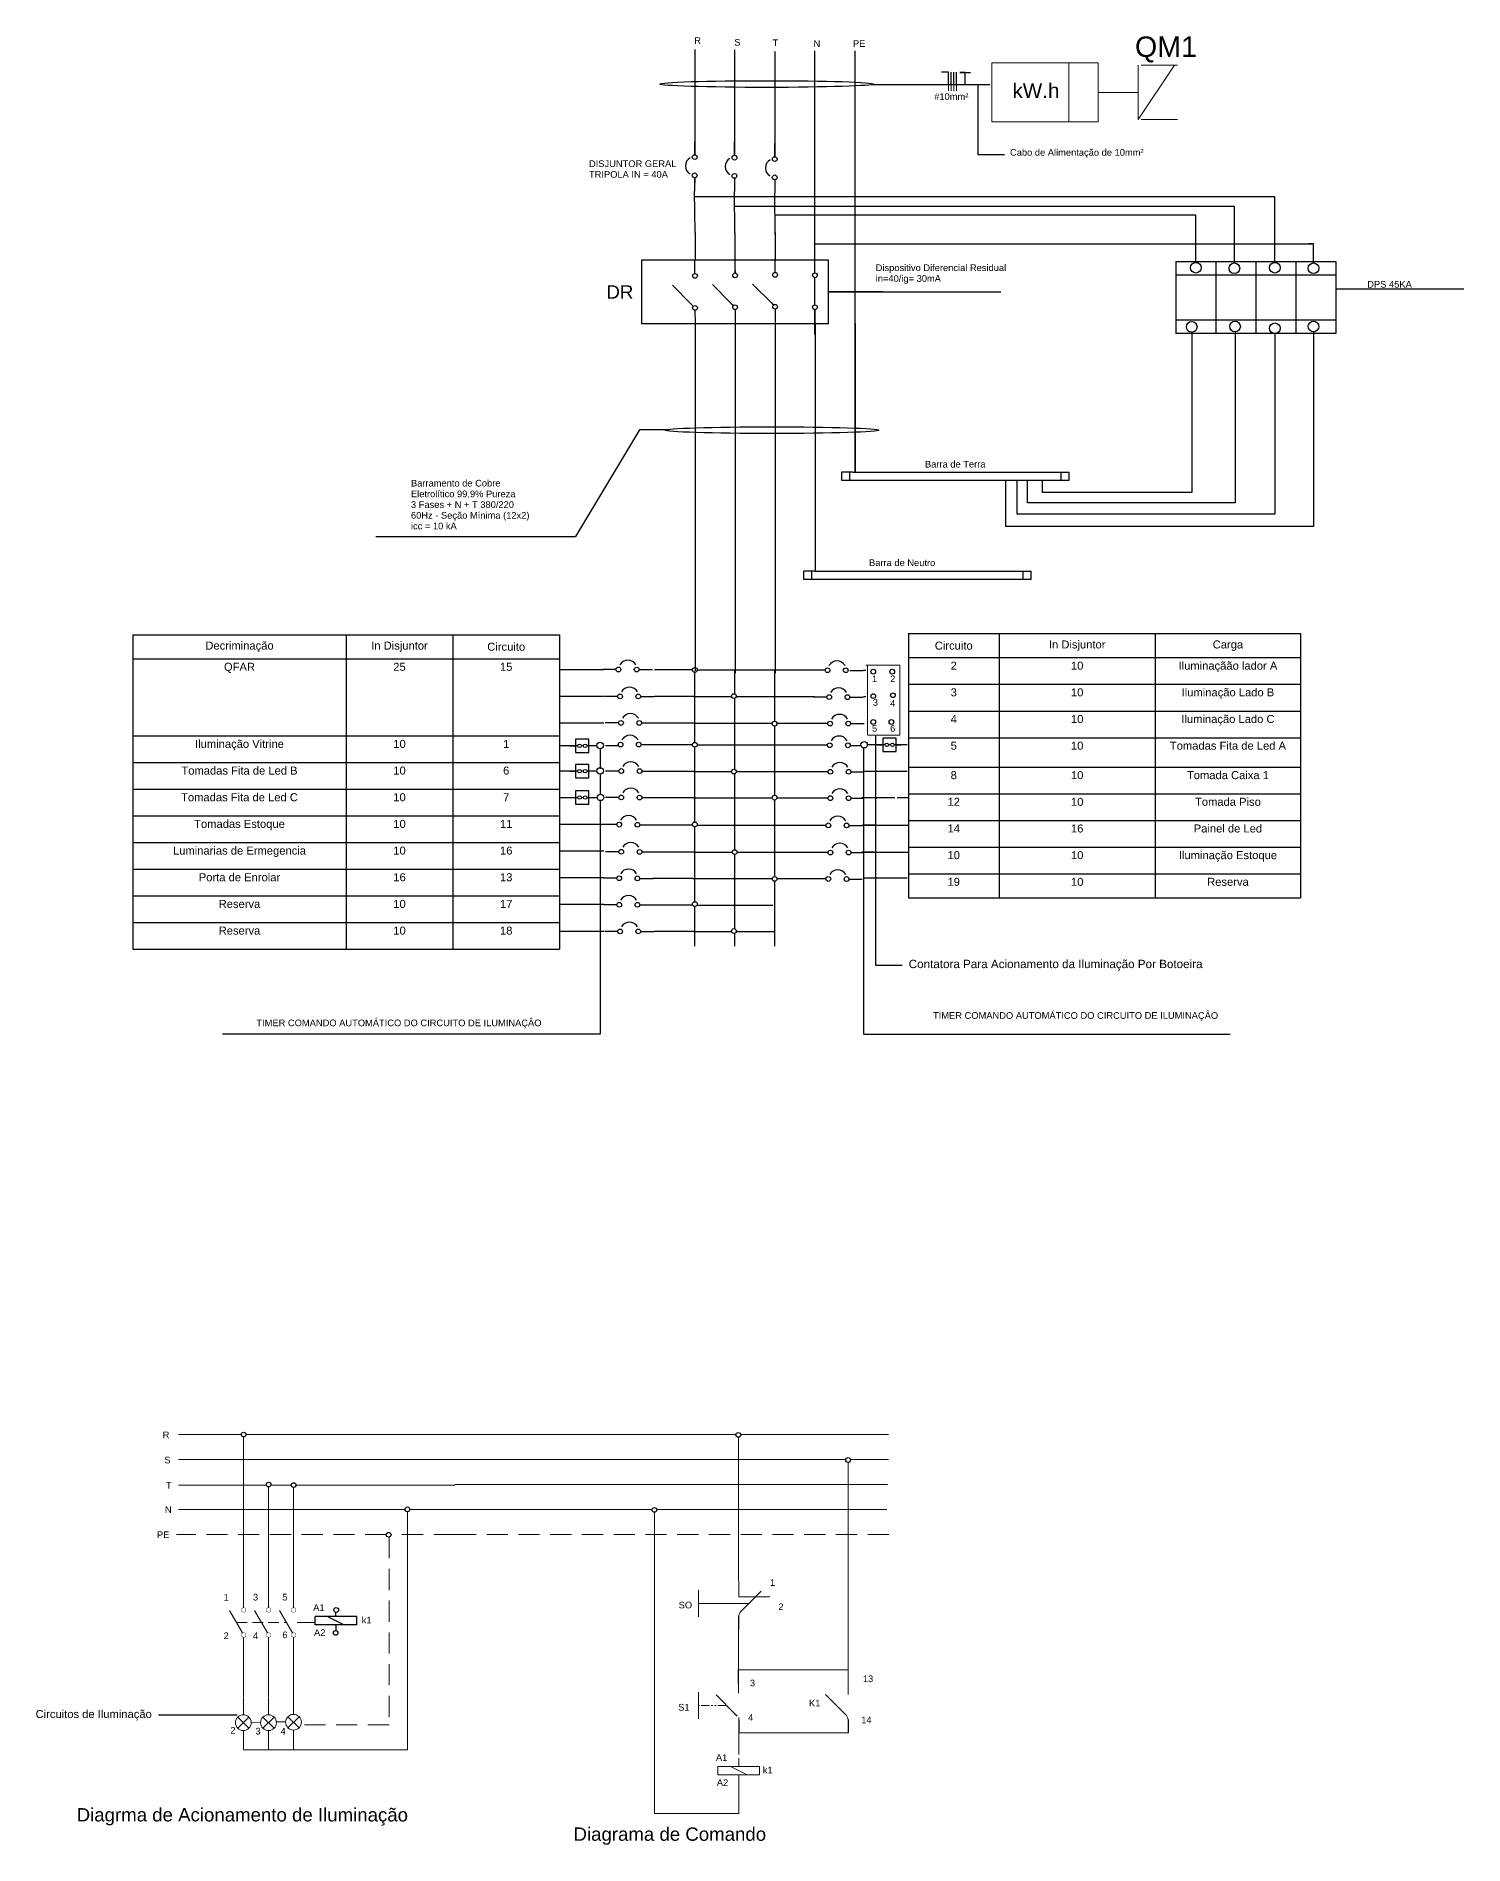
# Model space of a CAD drawing. Header units: millimetres. Extents: x -26 to 31631, y -22 to 25796.
# Drawn here: x 15776 to 16204, y 12632 to 13174 of the extents above; entities that cross this region are included whole.
import ezdxf
from ezdxf import colors
from ezdxf.entities.mleader import LeaderData, LeaderLine
from ezdxf.enums import TextEntityAlignment as Align
from ezdxf.math import Vec2, Vec3

# ---------------------------------------------------------------- set-up
doc = ezdxf.new("R2010")
doc.units = ezdxf.units.MM
doc.linetypes.add('PHANTOMX2', pattern=[5, 2.5, -0.5, 0.5, -0.5, 0.5, -0.5])
doc.linetypes.add('TRATTEGGIATA2', pattern=[9.525, 6.35, -3.175])
for name, color, linetype, lineweight in [('DI-Linhas do diagrama', 251, 'Continuous', 20), ('DI-Textos do diagrama', 7, 'Continuous', 20), ('DI-Textos do quadro', 7, 'Continuous', 20), ('Fases', 7, 'Continuous', 5)]:
    doc.layers.add(name, color=color, linetype=linetype, lineweight=lineweight)
doc.layers.add('P', color=1, linetype='Continuous')
doc.layers.add('TEXTO_CIRCUITO', color=7, linetype='Continuous')
doc.styles.add('ARIAL', font='arial.ttf')
doc.styles.add('PROJ-SPC-SV-EP-002-PL-FP1-R02_1$0$Standard', font='arial.ttf')
doc.styles.get("Standard").update_dxf_attribs({"font": 'arial.ttf', "height": 1})
doc.linetypes.add('PROJ-SPC-SV-EP-002-PL-FP1-R02_1$0${ -E- }', pattern='A,4,-0.75,["E",PROJ-SPC-SV-EP-002-PL-FP1-R02_1$0$Standard,S=0.15,R=0,X=-0.05,Y=-0.07],-0.75', length=5.5)

# ---------------------------------------------------------------- blocks, each defined once
blk = doc.blocks.new('*T71')
at = {"layer": 'P', "color": 0, "linetype": 'ByBlock', "lineweight": -2, "transparency": 16777216}
for p, q in [((0, 0), (117.65, 0)), ((0, 0), (0, -79.24)), ((27.2, 0), (27.2, -79.24)), ((74.05, 0), (74.05, -79.24)), ((117.65, 0), (117.65, -79.24)), ((0, -7.2), (117.65, -7.2)), ((0, -15.2), (117.65, -15.2)), ((0, -23.2), (117.65, -23.2)), ((0, -31.2), (117.65, -31.2)), ((0, -40.04), (117.65, -40.04)), ((0, -48.04), (117.65, -48.04)), ((0, -56.04), (117.65, -56.04)), ((0, -64.04), (117.65, -64.04)), ((0, -72.04), (117.65, -72.04)), ((0, -79.24), (117.65, -79.24))]:
    blk.add_line(p, q, dxfattribs=at)
at = {"layer": 'P', "color": 0, "transparency": 16777216, "char_height": 2.4}
for s, insert, width, attachment_point in [('Circuito', (13.6, -3.6), 24.8017, 5), ('In Disjuntor', (50.63, -3.6), 44.4517, 5), ('Carga', (95.85, -3.6), 41.192, 5), ('2', (13.6, -8.4), 24.8017, 2), ('10', (50.63, -8.4), 44.4517, 2), ('Iluminaçãão lador A', (95.85, -8.4), 41.192, 2), ('Iluminação Lado B^J', (95.85, -16.4), 41.192, 2), ('3', (13.6, -16.4), 24.8017, 2), ('10', (50.63, -16.4), 44.4517, 2), ('4', (13.6, -24.4), 24.8017, 2), ('10', (50.63, -24.4), 44.4517, 2), ('Iluminação Lado C^J', (95.85, -24.4), 41.192, 2), ('5', (13.6, -32.4), 24.8017, 2), ('10', (50.63, -32.4), 44.4517, 2), ('Tomadas Fita de Led A^J', (95.85, -32.4), 41.192, 2), ('8', (13.6, -41.24), 24.8017, 2), ('10', (50.63, -41.24), 44.4517, 2), ('Tomada Caixa 1^J', (95.85, -41.24), 41.192, 2), ('12', (13.6, -49.24), 24.8017, 2), ('10', (50.63, -49.24), 44.4517, 2), ('Tomada Piso^J', (95.85, -49.24), 41.192, 2), ('14', (13.6, -57.24), 24.8017, 2), ('16', (50.63, -57.24), 44.4517, 2), ('Painel de Led^J', (95.85, -57.24), 41.192, 2), ('10', (13.6, -65.24), 24.8017, 2), ('10', (50.63, -65.24), 44.4517, 2), ('Iluminação Estoque', (95.85, -65.24), 41.192, 2), ('19', (13.6, -73.24), 24.8017, 2), ('10', (50.63, -73.24), 44.4517, 2), ('Reserva^J', (95.85, -73.24), 41.192, 2)]:
    blk.add_mtext(s, dxfattribs=dict(at, insert=insert, width=width, attachment_point=attachment_point))
blk = doc.blocks.new('*T72')
at = {"layer": 'P', "color": 0, "linetype": 'ByBlock', "lineweight": -2, "transparency": 16777216}
for p, q in [((0, 0), (128, 0)), ((0, 0), (0, -94.33)), ((64, 0), (64, -94.33)), ((96, 0), (96, -94.33)), ((128, 0), (128, -94.33)), ((0, -7.2), (128, -7.2)), ((0, -30.33), (128, -30.33)), ((0, -38.33), (128, -38.33)), ((0, -46.33), (128, -46.33)), ((0, -54.33), (128, -54.33)), ((0, -62.33), (128, -62.33)), ((0, -70.33), (128, -70.33)), ((0, -78.33), (128, -78.33)), ((0, -86.33), (128, -86.33)), ((0, -94.33), (128, -94.33))]:
    blk.add_line(p, q, dxfattribs=at)
at = {"layer": 'P', "color": 0, "transparency": 16777216, "char_height": 2.4}
for s, insert, width, attachment_point in [('Decriminação', (32, -3.6), 61.6, 5), ('In Disjuntor', (80, -3.6), 29.6, 5), ('Circuito', (112, -3.6), 29.6, 5), ('QFAR', (32, -8.4), 61.6, 2), ('25', (80, -8.4), 29.6, 2), ('15', (112, -8.4), 29.6, 2), ('Iluminação Vitrine', (32, -31.53), 61.6, 2), ('10', (80, -31.53), 29.6, 2), ('1', (112, -31.53), 29.6, 2), ('Tomadas Fita de Led B^J', (32, -39.53), 61.6, 2), ('10', (80, -39.53), 29.6, 2), ('6', (112, -39.53), 29.6, 2), ('Tomadas Fita de Led C^J', (32, -47.53), 61.6, 2), ('10', (80, -47.53), 29.6, 2), ('7', (112, -47.53), 29.6, 2), ('Tomadas Estoque^J', (32, -55.53), 61.6, 2), ('10', (80, -55.53), 29.6, 2), ('11', (112, -55.53), 29.6, 2), ('Luminarias de Ermegencia ^J', (32, -63.53), 61.6, 2), ('10', (80, -63.53), 29.6, 2), ('16', (112, -63.53), 29.6, 2), ('Porta de Enrolar^J', (32, -71.53), 61.6, 2), ('16', (80, -71.53), 29.6, 2), ('13', (112, -71.53), 29.6, 2), ('Reserva^J', (32, -79.53), 61.6, 2), ('10', (80, -79.53), 29.6, 2), ('17', (112, -79.53), 29.6, 2), ('Reserva ', (32, -87.53), 61.6, 2), ('10', (80, -87.53), 29.6, 2), ('18', (112, -87.53), 29.6, 2)]:
    blk.add_mtext(s, dxfattribs=dict(at, insert=insert, width=width, attachment_point=attachment_point))
blk = doc.blocks.new('_None')
blk = doc.blocks.new('contattore')
at = {"color": 7}
for p, q in [((42, 33.8), (42, 54.9)), ((57, 33.8), (57, 54.9)), ((72, 33.8), (72, 54.9)), ((41.4, 18.6), (33.5, 32.1)), ((56.4, 18.6), (48.5, 32.1)), ((71.4, 18.6), (63.5, 32.1)), ((42, 16), (42, -5.1)), ((57, 16), (57, -5.1)), ((72, 16), (72, -5.1))]:
    blk.add_line(p, q, dxfattribs=at)
at = {"color": 7, "linetype": 'TRATTEGGIATA2'}
blk.add_line((37.8, 24.8), (67.8, 24.8), dxfattribs=at)
at = {"color": 7, "const_width": 0.25}
for points in [[(40.7, 32.4, 1), (43.4, 32.4, 1)], [(55.7, 32.4, 1), (58.4, 32.4, 1)], [(70.7, 32.4, 1), (73.4, 32.4, 1)], [(40.7, 17.4, 1), (43.4, 17.4, 1)], [(55.7, 17.4, 1), (58.4, 17.4, 1)], [(70.7, 17.4, 1), (73.4, 17.4, 1)]]:
    blk.add_lwpolyline(points, format="xyb", close=True, dxfattribs=at)
at = {"color": 6, "flags": 4}
for tag, p in [('MORSETTO2', (35.8, 12.8)), ('MORSETTO4', (50.8, 12.8)), ('MORSETTO6', (65.8, 12.8))]:
    blk.add_attdef(tag, text='', height=3.54, dxfattribs=at).set_placement(p, align=Align.MIDDLE_LEFT)
for tag, p in [('FILO2', (46.7, -6.4)), ('FILO4', (61.5, -6.7)), ('FILO6', (76, -7.3))]:
    blk.add_attdef(tag, text='', height=3.54, rotation=90, dxfattribs=at).set_placement(p, align=Align.MIDDLE_LEFT)
blk = doc.blocks.new('Lampada')
for p, q in [((-17, 17.1), (-17, 37.7)), ((-17, -22.3), (-17, -1.8))]:
    blk.add_line(p, q)
at = {"color": 6}
for p, q in [((-10.3, 14.3), (-23.7, 1)), ((-23.7, 14.3), (-10.3, 1))]:
    blk.add_line(p, q, dxfattribs=at)
at = {"color": 7}
blk.add_circle((-17, 7.7), 9.44, dxfattribs=at)
at = {"color": 6, "flags": 4}
blk.add_attdef('1', text='', height=3.54, dxfattribs=at).set_placement((-21.4, 21.7), align=Align.MIDDLE_RIGHT)
blk = doc.blocks.new('DIN A4 ELETTRICO')
at = {"color": 7}
for p, q in [((202.9, 288), (202.9, 308)), ((177.9, 268), (177.9, 288)), ((227.9, 288), (177.9, 288)), ((227.9, 268), (227.9, 288)), ((227.9, 268), (177.9, 268)), ((202.9, 268), (202.9, 248))]:
    blk.add_line(p, q, dxfattribs=at)
at = {"color": 6}
blk.add_line((192.9, 288), (212.9, 268), dxfattribs=at)

msp = doc.modelspace()

# ---------------------------------------------------------------- linework, layer by layer
at = {"lineweight": 5}
for p, q in [((16024.98, 12985.59), (16035.14, 12985.59)), ((16025.45, 12985.59), (16025.45, 12967.18)), ((16035.14, 12985.59), (16035.14, 12967.18)), ((16025.45, 12964.58), (16025.45, 12967.18)), ((16035.14, 12964.58), (16035.14, 12967.18)), ((16025.69, 12964.58), (16035.14, 12964.58)), ((15837.59, 12754.74), (15818.8, 12754.74)), ((15838.31, 12753.85), (15838.3, 12754.04)), ((15838.31, 12713.38), (15838.31, 12753.85)), ((15901.69, 12754.74), (15839.01, 12754.74)), ((15986, 12754.74), (15985.76, 12754.74)), ((15986.7, 12715.68), (15986.7, 12753.95)), ((16018.69, 12754.74), (15987.41, 12754.74)), ((16018.69, 12754.74), (16031.74, 12754.74)), ((15901.69, 12747.27), (15818.8, 12747.27)), ((15901.69, 12747.24), (16018.4, 12747.24)), ((16018.4, 12747.24), (16018.93, 12747.24)), ((16019.63, 12715.68), (16019.63, 12746.41)), ((16020.33, 12747.24), (16031.74, 12747.24)), ((15845.11, 12739.61), (15818.8, 12739.61)), ((15845.81, 12713.38), (15845.81, 12739.03)), ((15852.6, 12739.61), (15846.51, 12739.61)), ((15901.69, 12739.61), (15854.02, 12739.61)), ((15901.69, 12739.74), (16031.44, 12739.74)), ((15853.31, 12713.38), (15853.31, 12738.9)), ((15886.73, 12732.27), (15818.8, 12732.27)), ((15887.47, 12660.2), (15887.44, 12731.61)), ((15901.69, 12732.27), (15888.15, 12732.27)), ((15901.69, 12732.24), (15960.8, 12732.24)), ((15961.54, 12641.07), (15961.54, 12731.44)), ((15962.21, 12732.24), (16031.22, 12732.24)), ((15860.81, 12660.2), (15887.47, 12660.2)), ((15887.47, 12660.2), (15887.47, 12660.2)), ((15986.84, 12650.81), (15986.84, 12641.07)), ((15970.5, 12641.07), (15961.54, 12641.07)), ((15986.84, 12641.07), (15970.5, 12641.07))]:
    msp.add_line(p, q, dxfattribs=at)
at = {"color": 0, "lineweight": 5}
for p, q in [((15901.69, 12754.74), (15985.76, 12754.74)), ((15986.7, 12715.68), (15986.8, 12706.04)), ((16019.63, 12684.22), (16019.63, 12715.68))]:
    msp.add_line(p, q, dxfattribs=at)
at = {"linetype": 'TRATTEGGIATA2', "lineweight": 5}
for p, q in [((15881.1, 12724.74), (15818.16, 12724.74)), ((15881.94, 12723.98), (15881.94, 12667.67)), ((15901.69, 12724.74), (15882.52, 12724.74)), ((15901.69, 12724.74), (16032.1, 12724.74)), ((15859.9, 12698.39), (15854.32, 12698.39)), ((15881.94, 12667.67), (15855.84, 12667.67))]:
    msp.add_line(p, q, dxfattribs=at)
at = {"color": 7}
for p, q in [((15866.01, 12700.13), (15866.01, 12701.44)), ((15859.76, 12697.63), (15859.76, 12700.13)), ((15872.26, 12700.13), (15859.76, 12700.13)), ((15872.26, 12697.63), (15859.76, 12697.63)), ((15866.01, 12697.63), (15866.01, 12695.93)), ((15872.26, 12697.63), (15872.26, 12700.13))]:
    msp.add_line(p, q, dxfattribs=at)
at = {"color": 6}
msp.add_line((15863.51, 12700.13), (15868.51, 12697.63), dxfattribs=at)
at = {"layer": 'DI-Linhas do diagrama', "linetype": 'Continuous'}
for p, q in [((16085.79, 13148.53), (16085.79, 13166.23)), ((16106.65, 13149.2), (16106.65, 13165.56)), ((16106.65, 13149.2), (16117.55, 13165.56)), ((16118.44, 13165.56), (16107.53, 13165.56)), ((16106.65, 13157.38), (16094.65, 13157.38)), ((16107.53, 13149.2), (16118.44, 13149.2))]:
    msp.add_line(p, q, dxfattribs=at)
msp.add_lwpolyline([(16094.65, 13148.53), (16094.65, 13166.23), (16062.78, 13166.23), (16062.78, 13148.53), (16094.65, 13148.53)], close=True, dxfattribs=at)
at = {"layer": 'Fases', "color": 0, "lineweight": 5}
for p, q in [((15974.71, 12704.06), (15974.71, 12708.06)), ((15974.71, 12708.06), (15974.71, 12704.06)), ((15974.71, 12704.06), (15974.71, 12700.06)), ((15983.01, 12704.06), (15989.83, 12704.06)), ((15986.79, 12700.29), (15987.29, 12701.5)), ((15986.8, 12706.04), (15996.14, 12706.04)), ((15986.78, 12684.16), (15986.78, 12696.29)), ((15986.78, 12684.16), (16019.63, 12684.22)), ((15986.79, 12680.16), (15986.79, 12677.18)), ((16019.63, 12684.22), (16019.63, 12676.74)), ((15974.71, 12673.45), (15974.71, 12677.45)), ((15974.71, 12677.45), (15974.71, 12673.45)), ((15974.71, 12673.45), (15974.71, 12669.45)), ((15986.8, 12669.17), (15986.8, 12669.87)), ((16019.64, 12669.24), (16019.14, 12670.45)), ((16019.65, 12665.24), (15986.81, 12665.24))]:
    msp.add_line(p, q, dxfattribs=at)
at = {"layer": 'Fases', "color": 0, "linetype": 'PROJ-SPC-SV-EP-002-PL-FP1-R02_1$0${ -E- }', "lineweight": 5}
msp.add_line((15983.01, 12704.06), (15974.71, 12704.06), dxfattribs=at)
at = {"layer": 'Fases', "linetype": 'Continuous', "lineweight": 5}
for p, q in [((15838.31, 12683.38), (15838.31, 12675.96)), ((15845.77, 12683.38), (15845.77, 12675.96)), ((15853.29, 12683.38), (15853.29, 12675.96)), ((15838.24, 12660.82), (15838.24, 12660.2)), ((15852.98, 12660.2), (15838.24, 12660.2)), ((15845.77, 12660.82), (15845.77, 12660.82)), ((15845.79, 12660.72), (15845.79, 12660.21)), ((15860.81, 12660.2), (15852.98, 12660.2)), ((15853.27, 12660.93), (15853.27, 12660.21))]:
    msp.add_line(p, q, dxfattribs=at)
at = {"layer": 'Fases', "linetype": 'TRATTEGGIATA2', "lineweight": 5}
for p, q in [((15850.93, 12668.54), (15848.12, 12668.54)), ((15843.42, 12668.43), (15840.6, 12668.37))]:
    msp.add_line(p, q, dxfattribs=at)
at = {"layer": 'Fases', "color": 0, "linetype": 'PHANTOMX2', "lineweight": 5}
msp.add_line((15983.01, 12673.45), (15974.71, 12673.45), dxfattribs=at)
at = {"layer": 'Fases', "color": 0, "linetype": 'TRATTEGGIATA2', "lineweight": 5}
msp.add_line((15986.81, 12665.17), (15986.82, 12657.63), dxfattribs=at)
at = {"layer": 'P'}
for p, q in [((15973.75, 13138.64), (15973.75, 13170.24)), ((15985.69, 13138.49), (15985.69, 13170.09)), ((15997.75, 13138.04), (15997.75, 13169.65)), ((16009.68, 13129.79), (16009.68, 13169.79)), ((16021.73, 13129.79), (16021.73, 13169.79)), ((16049.78, 13163.43), (16047.63, 13163.43)), ((16049.78, 13159.85), (16049.78, 13163.43)), ((16050.58, 13159.85), (16050.58, 13163.43)), ((16051.38, 13159.85), (16051.38, 13163.43)), ((16052.18, 13159.85), (16052.18, 13163.43)), ((16054.69, 13163.3), (16053.09, 13163.3)), ((16053.09, 13163.3), (16054.69, 13163.3)), ((16054.69, 13159.7), (16054.69, 13163.3)), ((16054.69, 13163.3), (16056.29, 13163.3)), ((16026.77, 13159.7), (16062.16, 13159.7)), ((15973.75, 13130.24), (15973.75, 13131.79)), ((15985.69, 13130.09), (15985.69, 13131.63)), ((15997.75, 13129.65), (15997.75, 13131.19)), ((16009.68, 13103.2), (16009.68, 13129.79)), ((16021.73, 13088.16), (16021.73, 13129.79)), ((15973.73, 13115.36), (15973.6, 13127.77)), ((16147.63, 13126.02), (15973.6, 13126.02)), ((15985.68, 13115.2), (15985.54, 13127.62)), ((15997.73, 13114.76), (15997.6, 13127.17)), ((16147.63, 13106.38), (16147.63, 13126.02)), ((16135.5, 13123.15), (15985.48, 13123.15)), ((16001.41, 13120.54), (15997.75, 13120.54)), ((16123.92, 13120.54), (16001.41, 13120.54)), ((16123.92, 13106.38), (16123.92, 13120.54)), ((16135.5, 13106.2), (16135.5, 13123.15)), ((15973.73, 13115.36), (15973.73, 13106.97)), ((15985.68, 13115.2), (15985.68, 13106.81)), ((15997.77, 13115.36), (15997.77, 13106.97)), ((16009.76, 13111.96), (16158.83, 13111.96)), ((16159.21, 13111.96), (16157.78, 13111.96)), ((16159.21, 13106.2), (16159.21, 13111.96)), ((15973.69, 13107), (15957.69, 13107)), ((15957.69, 13107), (15957.69, 13088.02)), ((16013.73, 13107), (15973.69, 13107)), ((15985.71, 13103.19), (15985.71, 13103.95)), ((15985.71, 13103.95), (15985.71, 13103.19)), ((15997.69, 13107.29), (15997.69, 13107.29)), ((16009.57, 13106.16), (16009.57, 13103.2)), ((16009.68, 13103.2), (16009.68, 13103.96)), ((16013.73, 13088.02), (16013.73, 13107)), ((16117.91, 13106.67), (16117.91, 13085)), ((16117.91, 13106.67), (16165.91, 13106.67)), ((16117.91, 13102.67), (16165.91, 13102.67)), ((16129.91, 13106.67), (16129.91, 13085)), ((16141.91, 13106.67), (16141.91, 13085)), ((16153.91, 13106.67), (16153.91, 13085)), ((16165.91, 13106.67), (16165.91, 13085)), ((15966.94, 13099.54), (15972.58, 13093.86)), ((15978.95, 13099.72), (15984.58, 13094.05)), ((15990.98, 13099.88), (15996.61, 13094.21)), ((16009.57, 13101.79), (16009.57, 13093.62)), ((16029.97, 13097.51), (16013.7, 13097.51)), ((16013.7, 13097.51), (16038.69, 13097.51)), ((16029.97, 13097.51), (16029.97, 13097.51)), ((16038.69, 13097.51), (16065.45, 13097.51)), ((16165.9, 13098.39), (16204.31, 13098.39)), ((15972.58, 13093.86), (15973.2, 13093.23)), ((15984.58, 13094.05), (15985.21, 13093.41)), ((15996.61, 13094.21), (15997.24, 13093.57)), ((16009.57, 13092.22), (16009.57, 13084.77)), ((15957.69, 13088.02), (16013.73, 13088.02)), ((15973.73, 13088.16), (15973.73, 12983.88)), ((15985.73, 13088.16), (15985.73, 12983.18)), ((15997.73, 13088.16), (15997.73, 12983.18)), ((15997.77, 13088.22), (15997.77, 13088.22)), ((16009.73, 13088.16), (16009.73, 13013.78)), ((16021.78, 13043.42), (16021.73, 13088.16)), ((16021.73, 13088.16), (16021.78, 13043.42)), ((16165.91, 13089), (16117.91, 13089)), ((16165.91, 13085), (16117.91, 13085)), ((16122.69, 13085.42), (16122.69, 13037.34)), ((16135.68, 13085.55), (16135.68, 13034.21)), ((16147.63, 13085), (16147.63, 13030.82)), ((16159.21, 13085.55), (16159.21, 13027.17)), ((15957.04, 13056.1), (15937.85, 13024.13)), ((15965.72, 13056.1), (15957.04, 13056.1)), ((16021.09, 13043.42), (16017.65, 13043.42)), ((16017.65, 13043.42), (16017.65, 13041.01)), ((16020.05, 13043.42), (16020.05, 13041.01)), ((16021.09, 13043.42), (16085.93, 13043.42)), ((16083.53, 13041.01), (16083.53, 13043.42)), ((16085.93, 13041.01), (16085.93, 13043.42)), ((16017.65, 13041.01), (16085.93, 13041.01)), ((16066.93, 13027.17), (16066.93, 13040.99)), ((16070.33, 13030.82), (16070.33, 13040.99)), ((16073.46, 13034.21), (16073.46, 13040.99)), ((16077.9, 13037.34), (16077.9, 13040.99)), ((16135.68, 13034.21), (16073.46, 13034.21)), ((16122.69, 13037.34), (16077.9, 13037.34)), ((16159.21, 13027.17), (16066.93, 13027.17)), ((16147.63, 13030.82), (16070.33, 13030.82)), ((15877.99, 13024.13), (15937.85, 13024.13)), ((16009.71, 13013.78), (16006.27, 13013.78)), ((16006.27, 13013.78), (16006.27, 13011.37)), ((16006.27, 13011.37), (16074.55, 13011.37)), ((16008.67, 13013.78), (16008.67, 13011.37)), ((16009.71, 13013.78), (16074.55, 13013.78)), ((16072.15, 13011.37), (16072.15, 13013.78)), ((16074.55, 13011.37), (16074.55, 13013.78)), ((16026.53, 12961.69), (16025.26, 12961.69)), ((15945.23, 12960.47), (15945.23, 12954.46)), ((16020.17, 12961.41), (16023.42, 12961.41)), ((16024.27, 12960.7), (16024.27, 12874.81)), ((15945.23, 12952.87), (15945.23, 12946.86)), ((15945.23, 12944.91), (15945.23, 12874.81)), ((15927.22, 12874.81), (15832.02, 12874.81)), ((15945.23, 12874.81), (15927.22, 12874.81)), ((16024.27, 12874.81), (16038.26, 12874.81)), ((16033.61, 12874.84), (16104.2, 12874.84)), ((16104.2, 12874.84), (16134.27, 12874.84))]:
    msp.add_line(p, q, dxfattribs=at)
at = {"layer": 'P', "linetype": 'Continuous', "lineweight": 5}
for p, q in [((16049.74, 13159.85), (16049.74, 13157.85)), ((16050.58, 13159.85), (16050.58, 13157.85)), ((16051.33, 13159.85), (16051.33, 13157.85)), ((16052.18, 13159.85), (16052.18, 13157.85))]:
    msp.add_line(p, q, dxfattribs=at)
at = {"layer": 'P', "color": 0}
for p, q in [((15973.61, 13138.65), (15973.61, 13142.65)), ((15985.55, 13138.5), (15985.55, 13142.5)), ((15997.61, 13138.06), (15997.61, 13142.06)), ((15973.6, 13131.77), (15973.6, 13127.77)), ((15985.54, 13131.62), (15985.54, 13127.62)), ((15997.6, 13131.17), (15997.6, 13127.17)), ((15973.7, 13103), (15973.69, 13107)), ((15985.7, 13103.19), (15985.7, 13107.19)), ((15997.73, 13103.35), (15997.73, 13107.35)), ((15973.7, 13092.02), (15973.71, 13088.02)), ((15985.71, 13092.2), (15985.72, 13088.2)), ((15997.74, 13092.36), (15997.75, 13088.36)), ((16009.68, 13092.22), (16009.69, 13088.22)), ((15993.56, 12707.81), (15987.92, 12702.13)), ((15987.92, 12702.13), (15987.29, 12701.5)), ((15986.79, 12700.29), (15986.78, 12696.29)), ((15986.79, 12680.16), (15986.78, 12684.16)), ((15980.04, 12676.69), (15985.67, 12671.01)), ((16012.88, 12676.76), (16018.51, 12671.08)), ((15985.67, 12671.01), (15986.3, 12670.38)), ((15986.8, 12669.17), (15986.81, 12665.17)), ((16018.51, 12671.08), (16019.14, 12670.45)), ((16019.64, 12669.24), (16019.65, 12665.24))]:
    msp.add_line(p, q, dxfattribs=at)
at = {"layer": 'P', "color": 1}
for p, q in [((15946.39, 12984.13), (15933.29, 12984.13)), ((15950.04, 12984.25), (15946.04, 12984.25)), ((15953.57, 12987.02), (15953.52, 12987.02)), ((15953.52, 12987.02), (15953.52, 12987.02)), ((15956.92, 12984.23), (15960.92, 12984.23)), ((15972.94, 12984.12), (15961.59, 12984.12)), ((15965.59, 12984.12), (15965.59, 12984.12)), ((15973.59, 12983.41), (15973.59, 12962.37)), ((15974.36, 12984.12), (15997.59, 12984.12)), ((15985.59, 12984.12), (15985.59, 12976.96)), ((15997.59, 12984.12), (16009.59, 12984.12)), ((15997.59, 12984.12), (15997.59, 12968.71)), ((16012.76, 12984.04), (16008.76, 12984.04)), ((16020.13, 12983.9), (16024.13, 12983.9)), ((16024.98, 12983.98), (16024.28, 12983.98)), ((15946.39, 12976.13), (15933.29, 12976.13)), ((15950.53, 12976.17), (15946.53, 12976.17)), ((15957.41, 12976.16), (15961.41, 12976.16)), ((15973.59, 12976.12), (15961.59, 12976.12)), ((15973.59, 12976.12), (15984.67, 12976.12)), ((15985.59, 12975.62), (15985.59, 12954.29)), ((15986.05, 12976.12), (15997.59, 12976.12)), ((15997.59, 12976.12), (16009.59, 12976.12)), ((16013.25, 12975.96), (16009.25, 12975.96)), ((16020.13, 12975.95), (16024.13, 12975.95)), ((16024.98, 12976.03), (16024.28, 12976.03)), ((15946.39, 12968.13), (15933.29, 12968.13)), ((15950.79, 12968.23), (15946.79, 12968.23)), ((15957.67, 12968.22), (15961.67, 12968.22)), ((15973.59, 12968.12), (15961.59, 12968.12)), ((15973.59, 12968.12), (15996.86, 12968.12)), ((15997.59, 12967.29), (15997.59, 12946.52)), ((15998.25, 12968.12), (16009.59, 12968.12)), ((16013.51, 12968.02), (16009.51, 12968.02)), ((16020.4, 12968.01), (16024.4, 12968.01)), ((15937.87, 12963.39), (15937.87, 12959.39)), ((15941.87, 12963.39), (15937.87, 12963.39)), ((15941.87, 12961.39), (15941.87, 12963.39)), ((15957.56, 12961.72), (15961.56, 12961.72)), ((15972.94, 12961.63), (15961.47, 12961.63)), ((15974.36, 12961.63), (15997.47, 12961.63)), ((15997.47, 12961.63), (16009.47, 12961.63)), ((16013.4, 12961.53), (16009.4, 12961.53)), ((16030.04, 12961.69), (16026.38, 12961.69)), ((16030.7, 12961.63), (16026.96, 12961.63)), ((16028.38, 12961.69), (16030.04, 12961.69)), ((16030.04, 12963.69), (16030.04, 12959.69)), ((16034.04, 12963.69), (16030.04, 12963.69)), ((16032.4, 12961.63), (16031.75, 12961.63)), ((16037.38, 12961.63), (16033.45, 12961.63)), ((16034.04, 12961.69), (16034.04, 12963.69)), ((16034.04, 12959.69), (16034.04, 12961.69)), ((16034.04, 12961.69), (16035.59, 12961.69)), ((15938.52, 12961.34), (15933.29, 12961.34)), ((15936.2, 12961.39), (15937.87, 12961.39)), ((15937.87, 12959.39), (15941.87, 12959.39)), ((15940.22, 12961.34), (15939.57, 12961.34)), ((15944.25, 12961.34), (15941.27, 12961.34)), ((15941.87, 12959.39), (15941.87, 12961.39)), ((15950.88, 12961.4), (15946.88, 12961.4)), ((15973.59, 12960.95), (15973.59, 12938.48)), ((16030.04, 12959.69), (16034.04, 12959.69)), ((15938.52, 12953.73), (15933.29, 12953.73)), ((15936.2, 12953.78), (15937.87, 12953.78)), ((15937.87, 12955.78), (15937.87, 12951.78)), ((15941.87, 12955.78), (15937.87, 12955.78)), ((15937.87, 12951.78), (15941.87, 12951.78)), ((15940.22, 12953.73), (15939.57, 12953.73)), ((15944.25, 12953.73), (15941.27, 12953.73)), ((15941.87, 12953.78), (15941.87, 12955.78)), ((15941.87, 12951.78), (15941.87, 12953.78)), ((15946.39, 12953.73), (15946.21, 12953.73)), ((15950.88, 12953.8), (15946.88, 12953.8)), ((15957.77, 12953.78), (15961.77, 12953.78)), ((15973.68, 12953.69), (15961.68, 12953.69)), ((15973.68, 12953.69), (15984.65, 12953.69)), ((15985.59, 12952.94), (15985.59, 12930.19)), ((15986.06, 12953.69), (15997.68, 12953.69)), ((15997.68, 12953.69), (16009.68, 12953.69)), ((16013.61, 12953.59), (16009.61, 12953.59)), ((16020.49, 12953.57), (16024.49, 12953.57)), ((16037.38, 12953.63), (16024.28, 12953.63)), ((15938.53, 12945.73), (15933.29, 12945.73)), ((15937.87, 12947.88), (15937.87, 12943.88)), ((15941.87, 12947.88), (15937.87, 12947.88)), ((15940.23, 12945.73), (15939.56, 12945.73)), ((15944.4, 12945.73), (15941.26, 12945.73)), ((15941.87, 12945.88), (15941.87, 12947.88)), ((15941.87, 12943.88), (15941.87, 12945.88)), ((15946.39, 12945.73), (15946.35, 12945.73)), ((15950.88, 12945.86), (15946.88, 12945.86)), ((15957.77, 12945.84), (15961.77, 12945.84)), ((15973.68, 12945.75), (15961.68, 12945.75)), ((15973.68, 12945.75), (15996.85, 12945.75)), ((15998.26, 12945.75), (16009.68, 12945.75)), ((16013.61, 12945.65), (16009.61, 12945.65)), ((16020.49, 12945.63), (16024.49, 12945.63)), ((16023.76, 12945.84), (16025.76, 12945.84)), ((16025.76, 12945.84), (16033.61, 12945.84)), ((16034.38, 12945.84), (16037.51, 12945.84)), ((15937.87, 12943.88), (15941.87, 12943.88)), ((15997.59, 12945.11), (15997.59, 12922.79)), ((15946.39, 12937.73), (15933.29, 12937.73)), ((15950.26, 12937.71), (15946.26, 12937.71)), ((15957.14, 12937.69), (15961.14, 12937.69)), ((15973.05, 12937.6), (15961.05, 12937.6)), ((15973.59, 12937.06), (15973.59, 12914.59)), ((15974.34, 12937.6), (15997.05, 12937.6)), ((15997.05, 12937.6), (16009.05, 12937.6)), ((16012.98, 12937.5), (16008.98, 12937.5)), ((16019.86, 12937.48), (16023.86, 12937.48)), ((16027.64, 12937.53), (16023.98, 12937.53)), ((16023.98, 12937.53), (16025.98, 12937.53)), ((16025.98, 12937.53), (16027.64, 12937.53)), ((16027.64, 12937.53), (16032.8, 12937.53)), ((16031.64, 12937.53), (16032.8, 12937.53)), ((16031.64, 12937.53), (16034.09, 12937.53)), ((16034.09, 12937.53), (16037.72, 12937.53)), ((15946.39, 12929.73), (15933.29, 12929.73)), ((15950.88, 12929.56), (15946.88, 12929.56)), ((15957.77, 12929.54), (15961.77, 12929.54)), ((15973.68, 12929.45), (15961.68, 12929.45)), ((15973.68, 12929.45), (15984.89, 12929.45)), ((15986.31, 12929.45), (15997.68, 12929.45)), ((15997.68, 12929.45), (16009.68, 12929.45)), ((16013.61, 12929.35), (16009.61, 12929.35)), ((16020.49, 12929.34), (16024.49, 12929.34)), ((16027.42, 12929.45), (16023.76, 12929.45)), ((16023.76, 12929.45), (16025.76, 12929.45)), ((16025.76, 12929.45), (16027.42, 12929.45)), ((16027.42, 12929.45), (16034.15, 12929.45)), ((16031.42, 12929.45), (16032.73, 12929.45)), ((16034.15, 12929.45), (16037.51, 12929.45)), ((15985.59, 12928.77), (15985.59, 12906.54)), ((15946.39, 12921.73), (15933.29, 12921.73)), ((15950.26, 12921.62), (15946.26, 12921.62)), ((15957.14, 12921.6), (15961.14, 12921.6)), ((15973.05, 12921.51), (15961.05, 12921.51)), ((15973.05, 12921.51), (15997.05, 12921.51)), ((15997.59, 12922.79), (15997.59, 12922.14)), ((15997.59, 12920.73), (15997.59, 12901.27)), ((15998.26, 12921.51), (16009.05, 12921.51)), ((16012.98, 12921.41), (16008.98, 12921.41)), ((16019.86, 12921.4), (16023.86, 12921.4)), ((16037.38, 12921.63), (16024.28, 12921.63)), ((15946.39, 12913.73), (15933.29, 12913.73)), ((15950.26, 12913.68), (15946.26, 12913.68)), ((15957.14, 12913.66), (15961.14, 12913.66)), ((15973.05, 12913.57), (15961.05, 12913.57)), ((15973.59, 12913.17), (15973.59, 12901.27)), ((15974.29, 12913.57), (15997.05, 12913.57)), ((15946.39, 12905.65), (15933.29, 12905.65)), ((15950.53, 12905.69), (15946.53, 12905.69)), ((15950.53, 12905.69), (15946.53, 12905.69)), ((15957.41, 12905.67), (15961.41, 12905.67)), ((15973.59, 12905.64), (15961.59, 12905.64)), ((15973.59, 12905.64), (15984.67, 12905.64)), ((15985.59, 12905.13), (15985.59, 12901.27)), ((15986.05, 12905.64), (15997.59, 12905.64))]:
    msp.add_line(p, q, dxfattribs=at)
at = {"layer": 'P', "color": 0}
for centre in [(15973.61, 13137.95), (15985.55, 13137.79), (15997.61, 13137.35), (15973.6, 13132.48), (15985.54, 13132.32), (15997.6, 13131.88), (15973.7, 13102.3), (15985.71, 13102.48), (15997.73, 13102.64), (16009.68, 13102.49), (15973.7, 13092.73), (15985.71, 13092.91), (15997.74, 13093.07), (16009.68, 13092.92), (15838.3, 12754.75), (15986.7, 12754.66), (16019.63, 12747.12), (15845.81, 12739.74), (15853.31, 12739.61), (15887.44, 12732.32), (15961.51, 12732.15), (15881.81, 12724.68), (15866.09, 12702.13), (15865.9, 12695.24)]:
    msp.add_circle(centre, 0.709, dxfattribs=at)
at = {"layer": 'P'}
for centre, radius in [((16123.92, 13104.78), 1.6), ((16135.5, 13104.6), 1.6), ((16147.63, 13104.78), 1.6), ((16159.21, 13104.6), 1.6), ((16122.69, 13087.02), 1.6), ((16135.68, 13087.15), 1.6), ((16147.63, 13086.6), 1.6), ((16159.21, 13087.15), 1.6), ((15945.23, 12961.46), 0.987), ((16024.41, 12961.69), 0.987), ((15945.23, 12953.86), 0.987), ((15945.38, 12945.89), 0.987)]:
    msp.add_circle(centre, radius, dxfattribs=at)
at = {"layer": 'P', "color": 1}
for centre, radius in [((15950.75, 12984.25), 0.709), ((15956.21, 12984.23), 0.709), ((15973.65, 12984.12), 0.709), ((16013.47, 12984.04), 0.709), ((16018.94, 12984.02), 0.709), ((16027.18, 12983.6), 0.709), ((16032.85, 12983.6), 0.709), ((15951.24, 12976.17), 0.709), ((15956.7, 12976.16), 0.709), ((15985.36, 12976.29), 0.709), ((16013.96, 12975.96), 0.709), ((16019.43, 12975.95), 0.709), ((16027.18, 12976.29), 0.709), ((16033.08, 12976.52), 0.709), ((15951.5, 12968.23), 0.709), ((15956.96, 12968.22), 0.709), ((15997.56, 12968), 0.709), ((16014.22, 12968.02), 0.709), ((16019.69, 12968.01), 0.709), ((16027.18, 12968.5), 0.709), ((16032.61, 12968.5), 0.709), ((15939.04, 12961.35), 0.524), ((15940.75, 12961.35), 0.524), ((15951.38, 12961.74), 0.709), ((15956.85, 12961.72), 0.709), ((15973.65, 12961.66), 0.709), ((16014.11, 12961.53), 0.709), ((16019.57, 12961.51), 0.709), ((16031.22, 12961.66), 0.524), ((16032.92, 12961.66), 0.524), ((15939.04, 12953.75), 0.524), ((15940.75, 12953.75), 0.524), ((15951.59, 12953.8), 0.709), ((15957.06, 12953.78), 0.709), ((15985.36, 12953.62), 0.709), ((16014.31, 12953.59), 0.709), ((16019.78, 12953.57), 0.709), ((15939.04, 12945.84), 0.524), ((15940.75, 12945.84), 0.524), ((15951.59, 12945.86), 0.709), ((15957.06, 12945.84), 0.709), ((15997.56, 12945.81), 0.709), ((16014.31, 12945.65), 0.709), ((16019.78, 12945.63), 0.709), ((15950.97, 12937.71), 0.709), ((15956.43, 12937.69), 0.709), ((15973.65, 12937.77), 0.709), ((16013.69, 12937.5), 0.709), ((16019.15, 12937.48), 0.709), ((15951.59, 12929.56), 0.709), ((15957.06, 12929.54), 0.709), ((15985.6, 12929.48), 0.709), ((16014.31, 12929.35), 0.709), ((16019.78, 12929.34), 0.709), ((15950.97, 12921.62), 0.709), ((15956.43, 12921.6), 0.709), ((15997.56, 12921.44), 0.709), ((16013.69, 12921.41), 0.709), ((16019.15, 12921.4), 0.709), ((15950.97, 12913.68), 0.709), ((15956.43, 12913.66), 0.709), ((15973.65, 12913.88), 0.709), ((15951.24, 12905.69), 0.709), ((15956.7, 12905.67), 0.709), ((15985.36, 12905.8), 0.709)]:
    msp.add_circle(centre, radius, dxfattribs=at)
at = {"layer": 'P'}
for centre in [(15973.58, 13135.3), (15985.53, 13135.15), (15997.58, 13134.71)]:
    msp.add_arc(centre, 2.76, 119.3805, 240.6195, dxfattribs=at)
at = {"layer": 'P', "color": 1}
for centre in [(15953.57, 12984.26), (16016.29, 12984.05), (15954.06, 12976.19), (16016.78, 12975.98), (15954.32, 12968.25), (16017.04, 12968.04), (15954.21, 12961.75), (16016.93, 12961.54), (15954.42, 12953.81), (16017.14, 12953.6), (15954.42, 12945.87), (16017.14, 12945.66), (15953.79, 12937.72), (16016.51, 12937.51), (15954.42, 12929.57), (16017.14, 12929.36), (15953.79, 12921.63), (16016.51, 12921.42), (15953.79, 12913.69), (15954.06, 12905.7)]:
    msp.add_arc(centre, 2.76, 29.3805, 150.6195, dxfattribs=at)
at = {"layer": 'P'}
for centre in [(15995.19, 13159.87), (15996.78, 13056.05)]:
    msp.add_ellipse(centre, major_axis=(32.07, 0), ratio=0.031447, dxfattribs=at)

# ---------------------------------------------------------------- block references
for name, p in [('*T72', (15805.07, 12994.66)), ('*T71', (16037.71, 12995))]:
    msp.add_blockref(name, p)
at = {"layer": 'Fases', "color": 2, "linetype": 'Continuous', "lineweight": 5}
for name, p, xscale, yscale, zscale in [('contattore', (15817.29, 12685.93), 0.5, 0.5, 0.5), ('Lampada', (15842.48, 12666.4), 0.25, 0.25, 0.25), ('Lampada', (15850.02, 12666.4), 0.25, 0.25, 0.25), ('Lampada', (15850.02, 12666.4), 0.25, 0.25, 0.25), ('Lampada', (15857.53, 12666.54), 0.25, 0.25, 0.25)]:
    msp.add_blockref(name, p, dxfattribs=dict(at, xscale=xscale, yscale=yscale, zscale=zscale))
at = {"layer": 'Fases', "color": 2, "linetype": 'TRATTEGGIATA2', "lineweight": 5, "xscale": 0.25, "yscale": 0.125, "zscale": 0.25}
msp.add_blockref('DIN A4 ELETTRICO', (15936.11, 12619.13), dxfattribs=at)

# ---------------------------------------------------------------- texts
at = {"layer": 'DI-Textos do diagrama', "linetype": 'TRATTEGGIATA2', "lineweight": 5, "style": 'ARIAL'}
msp.add_text('k1', height=2, dxfattribs=at).set_placement((15873.73, 12698.08))
at = {"layer": 'DI-Textos do diagrama', "line_spacing_factor": 0.798, "style": 'ARIAL'}
for s, insert, char_height, width, attachment_point in [('kW.h', (16068.93, 13155.67), 4.426, 21.2456, 7), ('R', (15816.05, 12753.66), 2, 10.6228, 9), ('S', (15816.38, 12746.09), 2, 10.6228, 9), ('T', (15816.71, 12738.51), 2, 10.6228, 9), ('N', (15816.71, 12731.27), 2, 10.6228, 9), ('PE', (15816.05, 12723.69), 2, 10.6228, 9), ('1', (15833.86, 12704.95), 2, 10.6228, 9), ('3', (15842.66, 12704.95), 2, 10.6228, 9), ('5', (15851.47, 12704.95), 2, 10.6228, 9), ('1', (15997.74, 12709.37), 2, 10.6228, 9), ('A1', (15862.59, 12701.85), 2, 10.6228, 9), ('SO', (15972.84, 12702.58), 2, 10.6228, 9), ('2', (16000.26, 12702.08), 2, 10.6228, 9), ('6', (15851.47, 12693.64), 2, 10.6228, 9), ('A2', (15862.84, 12694.32), 2, 10.6228, 9), ('2', (15833.86, 12693.39), 2, 10.6228, 9), ('4', (15842.66, 12693.39), 2, 10.6228, 9), ('3', (15991.71, 12679.21), 2, 10.6228, 9), ('13', (16027.17, 12680.47), 2, 10.6228, 9), ('S1', (15972.08, 12671.93), 2, 10.6228, 9), ('K1', (16011.33, 12673.18), 2, 10.6228, 9), ('4', (15991.2, 12668.91), 2, 10.6228, 9), ('14', (16026.67, 12668.16), 2, 10.6228, 9), ('2', (15835.89, 12665.04), 2, 10.6228, 9), ('3', (15843.42, 12664.75), 2, 10.6228, 9), ('4', (15850.95, 12664.75), 2, 10.6228, 9), ('A1', (15983.4, 12656.85), 2, 10.6228, 9), ('k1', (15996.99, 12653.08), 2, 10.6228, 9), ('A2', (15983.66, 12649.31), 2, 10.6228, 9)]:
    msp.add_mtext(s, dxfattribs=dict(at, insert=insert, char_height=char_height, width=width, attachment_point=attachment_point))
at = {"layer": 'DI-Textos do quadro', "char_height": 4, "width": 164.3981, "attachment_point": 4}
for s, insert in [('Diagrma de Acionamento de Iluminação', (15788.23, 12640.08)), ('Diagrama de Comando', (15937.26, 12634.29))]:
    msp.add_mtext(s, dxfattribs=dict(at, insert=insert))
at = {"layer": 'P'}
for s, height, p in [('R', 2, (15973.47, 13171.92)), ('S', 2, (15985.48, 13171.4)), ('T', 2, (15996.98, 13171.24)), ('N', 2, (16009.26, 13170.99)), ('PE', 2, (16021.08, 13171.02)), ('#10mm²', 2, (16045.45, 13155.09)), ('DISJUNTOR GERAL ', 2, (15941.9, 13134.98)), ('Cabo de Alimentação de 10mm²', 2, (16068.19, 13138.37)), ('TRIPOLA IN = 40A', 2, (15941.9, 13131.77)), ('in=40/ig= 30mA ', 2, (16027.91, 13100.55)), ('Dispositivo Diferencial Residual', 2, (16027.91, 13103.77)), ('DR', 4, (15947.14, 13095.5)), ('DPS 45KA', 2, (16175.35, 13098.81)), ('Barra de Terra', 2, (16042.68, 13044.84)), ('Barramento de Cobre ', 2, (15888.5, 13039.14)), ('Eletrolítico 99,9%%% Pureza', 2, (15888.5, 13035.93)), ('3 Fases + N + T 380/220', 2, (15888.5, 13032.72)), ('60Hz - Seção Mínima (12x2)', 2, (15888.5, 13029.5)), ('icc = 10 kA', 2, (15888.5, 13026.29)), ('Barra de Neutro', 2, (16025.9, 13015.28)), ('1', 2, (16026.79, 12980.45)), ('2', 2, (16032.23, 12980.45)), ('3', 2, (16027.03, 12973.37)), ('4', 2, (16032.23, 12973.13)), ('5', 2, (16026.79, 12965.58)), ('6', 2, (16032.23, 12965.58)), ('TIMER COMANDO AUTOMÁTICO DO CIRCUITO DE ILUMINAÇÂO ', 2, (16045.1, 12879.46)), ('TIMER COMANDO AUTOMÁTICO DO CIRCUITO DE ILUMINAÇÂO ', 2, (15842.14, 12877.24))]:
    msp.add_text(s, height=height, dxfattribs=at).set_placement(p)
at = {"layer": 'TEXTO_CIRCUITO', "insert": (16105.68, 13166.32), "char_height": 6.136, "width": 22.0879, "attachment_point": 7, "line_spacing_factor": 0.798, "style": 'ARIAL'}
msp.add_mtext('QM1', dxfattribs=at)

# ---------------------------------------------------------------- leaders
at = {"color": 1, "lineweight": 5}
ml = msp.add_multileader_mtext('Standard', dxfattribs=at)
ml.set_content('', color=1)
ml.set_leader_properties()
ml.set_arrow_properties(name='NONE')
ml.build(insert=Vec2(0, 0))
ctx = ml.context
ctx.base_point, ctx.plane_origin = Vec3(16066.57, 13138.71), Vec3(16058.57, 13159.53)
notes = []
notes.append((ctx, [(0, (1, 1, 0), (16058.57, 13138.71), (1, 0), 8, [(0, [(16058.57, 13159.53)], 0, [])])]))
ctx.mtext.insert, ctx.mtext.flow_direction = Vec3(16068.57, 13140.71), 5
at = {"lineweight": 5}
ml = msp.add_multileader_mtext('Standard', dxfattribs=at)
ml.set_content('Contatora Para Acionamento da Iluminação Por Botoeira', color=256)
ml.set_leader_properties()
ml.set_arrow_properties(name='NONE')
ml.build(insert=Vec2(0, 0))
ctx = ml.context
ctx.base_point, ctx.char_height, ctx.plane_origin = Vec3(16035.81, 12895.57), 2.5, Vec3(16027.81, 12964.58)
notes.append((ctx, [(0, (1, 1, 0), (16027.81, 12895.57), (1, 0), 8, [(0, [(16027.81, 12964.58)], 0, [])])]))
ctx.mtext.insert, ctx.mtext.flow_direction = Vec3(16037.81, 12897.17), 5
ml = msp.add_multileader_mtext('Standard', dxfattribs=at)
ml.set_content('Circuitos de Iluminação', color=256)
ml.set_leader_properties()
ml.set_arrow_properties(name='NONE')
ml.build(insert=Vec2(0, 0))
ctx = ml.context
ctx.base_point, ctx.char_height, ctx.plane_origin = Vec3(15774.2, 12670.6), 2.4, Vec3(15836.35, 12670.6)
ctx.text_align_type = 2
notes.append((ctx, [(0, (1, 1, 0), (15820.76, 12670.6), (-1, 0), 8, [(0, [(15836.35, 12670.6)], 0, [])])]))
ctx.mtext.insert, ctx.mtext.alignment, ctx.mtext.flow_direction = Vec3(15810.76, 12672.12), 3, 5
for ctx, leaders in notes:
    for number, flags, end, landing, length, lines in leaders:
        leader = LeaderData()
        leader.index, (leader.has_last_leader_line, leader.has_dogleg_vector, leader.attachment_direction) = number, flags
        leader.last_leader_point, leader.dogleg_vector, leader.dogleg_length = Vec3(end), Vec3(landing), length
        for number, points, colour, breaks in lines:
            line = LeaderLine()
            line.index, line.vertices, line.color, line.breaks = number, Vec3.list(points), colors.encode_raw_color(colour), breaks
            leader.lines.append(line)
        ctx.leaders.append(leader)

doc.saveas('drawing.dxf')
